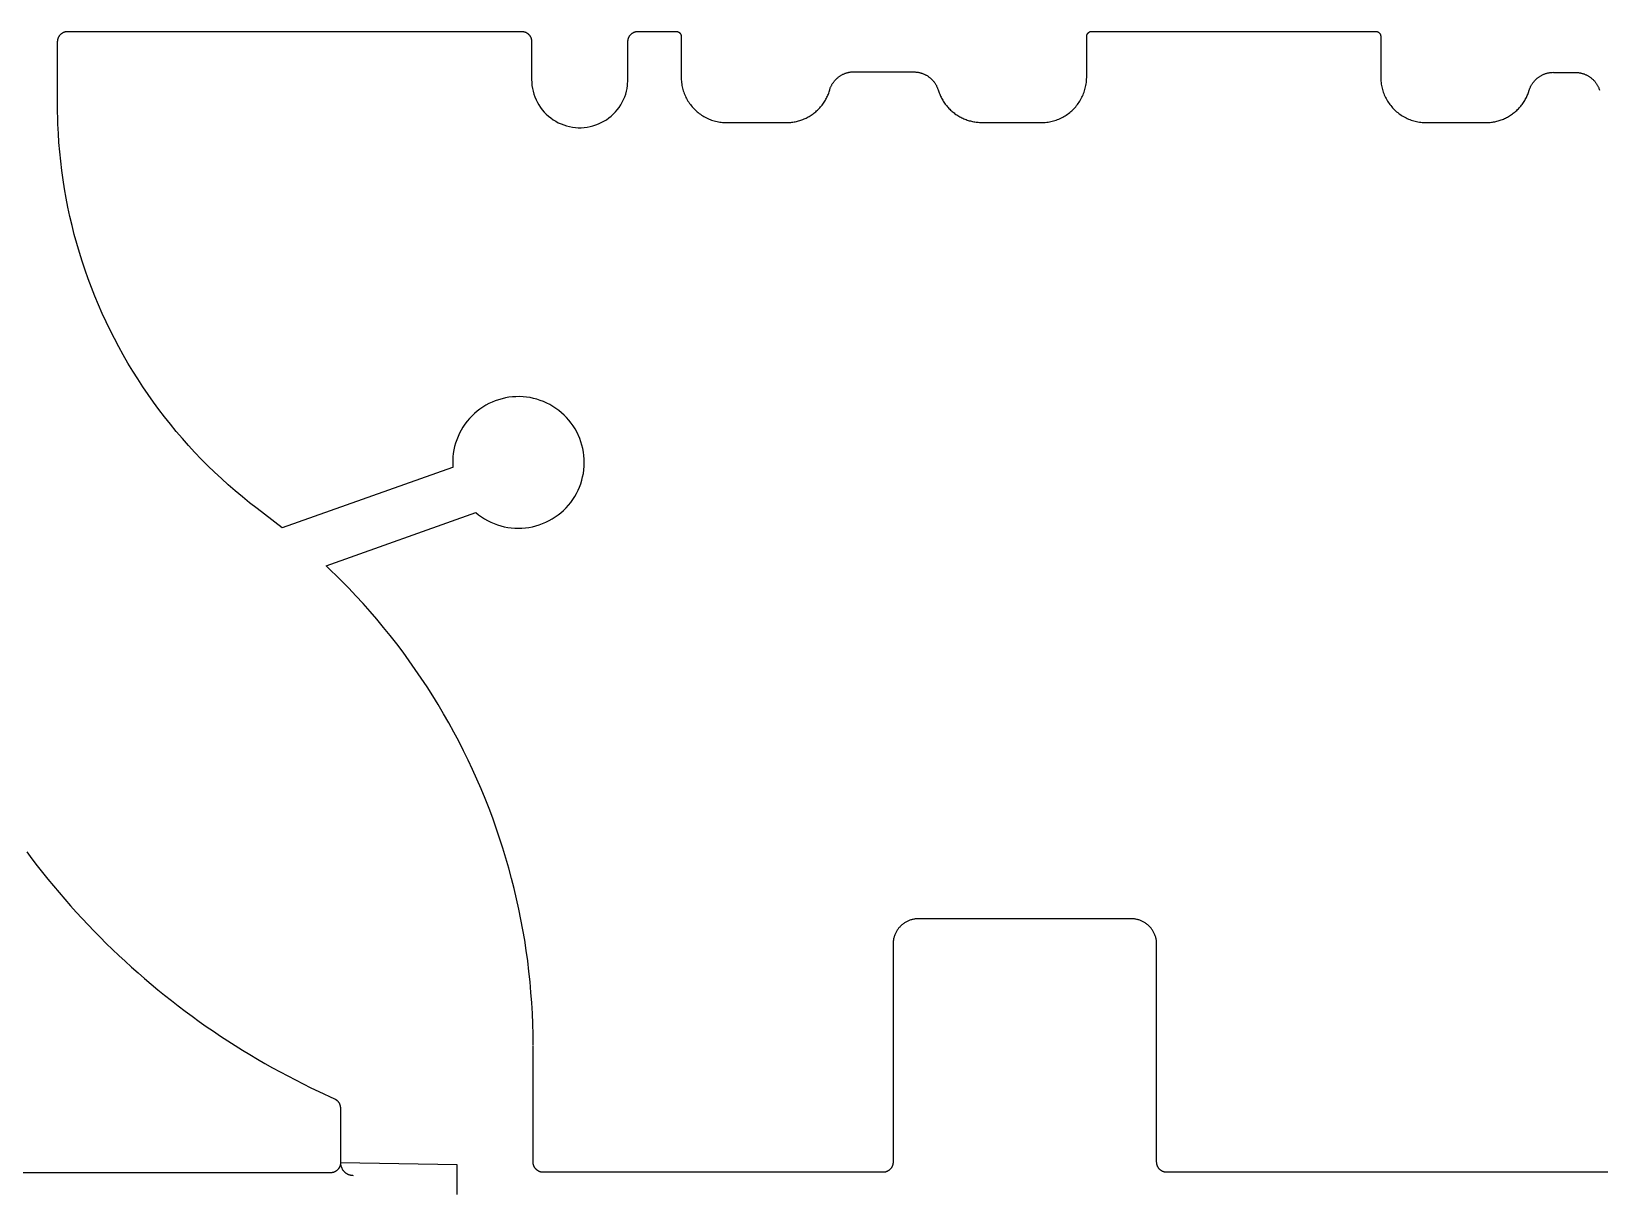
# Model space of a CAD drawing. Extents: x 15 to 3256, y 15 to 486.
# Drawn here: x 1203.8 to 1513.2, y 256.4 to 485.8 of the extents above; entities that cross this region are included whole.
import ezdxf

# ---------------------------------------------------------------- set-up
doc = ezdxf.new("R2010")
doc.units = 0

msp = doc.modelspace()

# ---------------------------------------------------------------- linework, layer by layer
at = {"layer": 'Layer 0', "color": 1}
for p, q in [((1211, 485.800018), (1300.5, 485.800018)), ((1323.5, 485.800018), (1331, 485.800018)), ((1413, 485.800018), (1469, 485.800018)), ((1209, 471.200012), (1209, 483.800018)), ((1302.5, 483.800018), (1302.5, 476.300018)), ((1321.5, 476.300018), (1321.5, 483.800018)), ((1332, 484.800018), (1332, 476.800018)), ((1412, 476.800018), (1412, 484.800018)), ((1470, 484.800018), (1470, 476.800018)), ((1366.099976, 477.800018), (1377.900024, 477.800018)), ((1504.099976, 477.700012), (1508.400024, 477.700012)), ((1341, 467.800018), (1352.700073, 467.800018)), ((1391.300049, 467.800018), (1403, 467.800018)), ((1479, 467.800018), (1490.700073, 467.800018)), ((1286.900024, 399.800018), (1253.300049, 387.899994)), ((1253.300049, 387.899994), (1249.800049, 390.600006)), ((1262, 380.399994), (1291.5, 390.899994)), ((1420.800049, 310.800018), (1378.800049, 310.800018)), ((1373.800049, 305.800018), (1373.800049, 262.800018)), ((1425.800049, 262.800018), (1425.800049, 305.800018)), ((1302.800049, 262.800018), (1302.800049, 285.800018)), ((1264.800049, 273.5), (1264.800049, 262.700012)), ((1262.800049, 260.700012), (1176.300049, 260.700012)), ((1287.800049, 262.300018), (1264.800049, 262.700012)), ((1287.800049, 256.399994), (1287.800049, 262.300018)), ((1371.800049, 260.800018), (1304.800049, 260.800018)), ((1575.800049, 260.800018), (1427.800049, 260.800018))]:
    msp.add_line(p, q, dxfattribs=at)
for points in [[(1209, 483.800018), (1209.000977, 483.861603), (1209.003784, 483.923126), (1209.008545, 483.984558), (1209.015137, 484.045807), (1209.023682, 484.106812), (1209.034058, 484.167511), (1209.046265, 484.227875), (1209.060425, 484.287842), (1209.076294, 484.347351), (1209.094116, 484.406311), (1209.113647, 484.464722), (1209.13501, 484.522491), (1209.158203, 484.57959), (1209.183105, 484.635925), (1209.209717, 484.691498), (1209.237915, 484.746216), (1209.267944, 484.800018), (1209.299561, 484.852875), (1209.332764, 484.904755), (1209.367554, 484.955566), (1209.403931, 485.00528), (1209.441895, 485.053864), (1209.481201, 485.101257), (1209.521973, 485.1474), (1209.564209, 485.192291), (1209.607788, 485.23584), (1209.652588, 485.278046), (1209.69873, 485.318817), (1209.746094, 485.358185), (1209.794678, 485.396057), (1209.844482, 485.432404), (1209.895264, 485.467224), (1209.947144, 485.500458), (1210, 485.532074), (1210.053833, 485.562042), (1210.108521, 485.590332), (1210.164063, 485.616943), (1210.220459, 485.641815), (1210.277466, 485.664948), (1210.335327, 485.68634), (1210.393677, 485.705902), (1210.452637, 485.723663), (1210.512207, 485.739624), (1210.572144, 485.753723), (1210.632446, 485.765961), (1210.693237, 485.776337), (1210.754272, 485.784851), (1210.81543, 485.791473), (1210.876831, 485.796234), (1211, 485.800018)], [(1300.5, 485.800018), (1300.561523, 485.799072), (1300.623047, 485.796234), (1300.684448, 485.791504), (1300.745605, 485.784882), (1300.806641, 485.776367), (1300.86731, 485.766022), (1300.927612, 485.753784), (1300.987549, 485.739685), (1301.046997, 485.723755), (1301.105957, 485.706024), (1301.164307, 485.686462), (1301.222046, 485.665131), (1301.279053, 485.642029), (1301.335449, 485.617188), (1301.390991, 485.590607), (1301.445679, 485.562347), (1301.49939, 485.53241), (1301.552246, 485.500824), (1301.604126, 485.467651), (1301.654907, 485.432861), (1301.70459, 485.396545), (1301.753174, 485.358734), (1301.800537, 485.319427), (1301.84668, 485.278687), (1301.891602, 485.236542), (1301.935059, 485.193024), (1301.977295, 485.148193), (1302.018066, 485.102081), (1302.057495, 485.054749), (1302.095337, 485.006226), (1302.131714, 484.956573), (1302.166504, 484.905792), (1302.199707, 484.854004), (1302.231323, 484.801178), (1302.261353, 484.747437), (1302.289673, 484.69278), (1302.316284, 484.637268), (1302.341187, 484.580963), (1302.36438, 484.523926), (1302.385742, 484.466217), (1302.405396, 484.407867), (1302.423218, 484.348938), (1302.439209, 484.28949), (1302.453369, 484.229584), (1302.465576, 484.16925), (1302.476074, 484.108582), (1302.484619, 484.047638), (1302.491333, 483.98645), (1302.496094, 483.925079), (1302.5, 483.802032)], [(1321.5, 483.800018), (1321.500977, 483.861603), (1321.503784, 483.923126), (1321.508545, 483.984558), (1321.515137, 484.045807), (1321.523682, 484.106812), (1321.534058, 484.167511), (1321.546265, 484.227875), (1321.560425, 484.287842), (1321.576294, 484.347351), (1321.594116, 484.406311), (1321.613647, 484.464722), (1321.63501, 484.522491), (1321.658203, 484.57959), (1321.683105, 484.635925), (1321.709717, 484.691498), (1321.737915, 484.746216), (1321.767944, 484.800018), (1321.799561, 484.852875), (1321.832764, 484.904755), (1321.867554, 484.955566), (1321.903931, 485.00528), (1321.941895, 485.053864), (1321.981201, 485.101257), (1322.021973, 485.1474), (1322.064209, 485.192291), (1322.107788, 485.23584), (1322.152588, 485.278046), (1322.19873, 485.318817), (1322.246094, 485.358185), (1322.294678, 485.396057), (1322.344482, 485.432404), (1322.395264, 485.467224), (1322.447144, 485.500458), (1322.5, 485.532074), (1322.553833, 485.562042), (1322.608521, 485.590332), (1322.664063, 485.616943), (1322.720459, 485.641815), (1322.777466, 485.664948), (1322.835327, 485.68634), (1322.893677, 485.705902), (1322.952637, 485.723663), (1323.012207, 485.739624), (1323.072144, 485.753723), (1323.132446, 485.765961), (1323.193237, 485.776337), (1323.254272, 485.784851), (1323.31543, 485.791473), (1323.376831, 485.796234), (1323.5, 485.800018)], [(1331, 485.800018), (1331.030762, 485.79953), (1331.061523, 485.798126), (1331.092163, 485.795746), (1331.122803, 485.79245), (1331.15332, 485.788208), (1331.183594, 485.78302), (1331.213745, 485.776886), (1331.243774, 485.769867), (1331.273438, 485.761902), (1331.302979, 485.753021), (1331.332153, 485.743256), (1331.360962, 485.732574), (1331.389526, 485.721039), (1331.417725, 485.708588), (1331.445435, 485.695313), (1331.472778, 485.681183), (1331.499756, 485.666199), (1331.526123, 485.650421), (1331.552002, 485.63382), (1331.577393, 485.616455), (1331.602295, 485.598297), (1331.626587, 485.579376), (1331.650269, 485.559723), (1331.67334, 485.539337), (1331.695801, 485.51828), (1331.717529, 485.496521), (1331.738647, 485.474121), (1331.759033, 485.45105), (1331.778687, 485.427399), (1331.797607, 485.403137), (1331.815796, 485.378296), (1331.833252, 485.352905), (1331.849854, 485.326996), (1331.865723, 485.300598), (1331.880737, 485.273712), (1331.894897, 485.246399), (1331.908203, 485.218628), (1331.920654, 485.190491), (1331.932251, 485.161987), (1331.942871, 485.133118), (1331.952637, 485.103943), (1331.961548, 485.074493), (1331.969604, 485.044769), (1331.976685, 485.014801), (1331.982788, 484.98465), (1331.988037, 484.954315), (1331.99231, 484.923828), (1331.995605, 484.893219), (1331.998047, 484.862549), (1332, 484.801025)], [(1412, 484.800018), (1412.000488, 484.830811), (1412.001953, 484.861572), (1412.004272, 484.892273), (1412.007568, 484.922913), (1412.011841, 484.9534), (1412.016968, 484.983765), (1412.023193, 485.013947), (1412.030151, 485.043945), (1412.038208, 485.073669), (1412.046997, 485.10318), (1412.056885, 485.132385), (1412.067505, 485.161255), (1412.079102, 485.189789), (1412.091553, 485.217987), (1412.104858, 485.245758), (1412.119019, 485.273102), (1412.134033, 485.300018), (1412.14978, 485.326447), (1412.166382, 485.352386), (1412.183838, 485.377777), (1412.202026, 485.402649), (1412.220947, 485.426941), (1412.240601, 485.450623), (1412.260986, 485.473724), (1412.282104, 485.496155), (1412.303833, 485.517944), (1412.326294, 485.539032), (1412.349365, 485.559418), (1412.373047, 485.579102), (1412.397339, 485.598022), (1412.422241, 485.616211), (1412.447632, 485.633606), (1412.473511, 485.650238), (1412.5, 485.666046), (1412.526855, 485.68103), (1412.554199, 485.69519), (1412.582031, 485.708496), (1412.610229, 485.720917), (1412.638794, 485.732483), (1412.667603, 485.743164), (1412.696899, 485.75296), (1412.726318, 485.761841), (1412.756104, 485.769806), (1412.786011, 485.776855), (1412.816284, 485.78299), (1412.846558, 485.788177), (1412.877075, 485.79245), (1412.907715, 485.795746), (1412.938477, 485.798126), (1413, 485.800018)], [(1469, 485.800018), (1469.030762, 485.79953), (1469.061523, 485.798126), (1469.092163, 485.795746), (1469.122803, 485.79245), (1469.15332, 485.788208), (1469.183594, 485.78302), (1469.213745, 485.776886), (1469.243774, 485.769867), (1469.273438, 485.761902), (1469.302979, 485.753021), (1469.332153, 485.743256), (1469.360962, 485.732574), (1469.389526, 485.721039), (1469.417725, 485.708588), (1469.445435, 485.695313), (1469.472778, 485.681183), (1469.499756, 485.666199), (1469.526123, 485.650421), (1469.552002, 485.63382), (1469.577393, 485.616455), (1469.602295, 485.598297), (1469.626587, 485.579376), (1469.650269, 485.559723), (1469.67334, 485.539337), (1469.695801, 485.51828), (1469.717529, 485.496521), (1469.738647, 485.474121), (1469.759033, 485.45105), (1469.778687, 485.427399), (1469.797607, 485.403137), (1469.815796, 485.378296), (1469.833252, 485.352905), (1469.849854, 485.326996), (1469.865723, 485.300598), (1469.880737, 485.273712), (1469.894897, 485.246399), (1469.908203, 485.218628), (1469.920654, 485.190491), (1469.932251, 485.161987), (1469.942871, 485.133118), (1469.952637, 485.103943), (1469.961548, 485.074493), (1469.969604, 485.044769), (1469.976685, 485.014801), (1469.982788, 484.98465), (1469.988037, 484.954315), (1469.99231, 484.923828), (1469.995605, 484.893219), (1469.998047, 484.862549), (1470, 484.801025)], [(1332, 476.800018), (1332.004272, 476.522858), (1332.01709, 476.245972), (1332.038452, 475.969604), (1332.068237, 475.694031), (1332.106567, 475.419495), (1332.153198, 475.146271), (1332.208374, 474.874634), (1332.271851, 474.604797), (1332.343628, 474.337067), (1332.423462, 474.071655), (1332.511597, 473.808838), (1332.607788, 473.548859), (1332.711792, 473.291962), (1332.823853, 473.038391), (1332.943481, 472.788391), (1333.070923, 472.542175), (1333.205811, 472.300018), (1333.348022, 472.062134), (1333.497559, 471.828735), (1333.654175, 471.600067), (1333.817871, 471.376312), (1333.988281, 471.157715), (1334.165405, 470.944458), (1334.348877, 470.736755), (1334.538818, 470.534821), (1334.734741, 470.338806), (1334.936768, 470.148956), (1335.144409, 469.965393), (1335.357666, 469.7883), (1335.576294, 469.617859), (1335.800049, 469.454254), (1336.028687, 469.297607), (1336.262085, 469.148071), (1336.5, 469.005798), (1336.742188, 468.870911), (1336.988281, 468.743561), (1337.238281, 468.62384), (1337.491943, 468.511871), (1337.748779, 468.407776), (1338.008789, 468.311646), (1338.271606, 468.223541), (1338.536987, 468.143585), (1338.80481, 468.071838), (1339.074585, 468.008392), (1339.346191, 467.953278), (1339.619507, 467.906525), (1339.894043, 467.868225), (1340.169556, 467.838409), (1340.445923, 467.817078), (1341, 467.800018)], [(1361.300171, 474.300018), (1361.338867, 474.418854), (1361.380615, 474.536713), (1361.425293, 474.653503), (1361.472778, 474.769135), (1361.523193, 474.883545), (1361.576416, 474.996704), (1361.632324, 475.108459), (1361.691162, 475.218811), (1361.752686, 475.327667), (1361.816772, 475.434967), (1361.883667, 475.540619), (1361.953003, 475.644592), (1362.025024, 475.746796), (1362.099609, 475.847198), (1362.176514, 475.945679), (1362.255981, 476.042267), (1362.337769, 476.13681), (1362.421875, 476.229309), (1362.508179, 476.319672), (1362.596802, 476.407898), (1362.687622, 476.493866), (1362.780518, 476.577545), (1362.875366, 476.658905), (1362.97229, 476.737854), (1363.071167, 476.814392), (1363.171875, 476.888458), (1363.274414, 476.959991), (1363.378784, 477.028931), (1363.484741, 477.095276), (1363.592285, 477.158966), (1363.701416, 477.219971), (1363.812012, 477.278229), (1363.924072, 477.33371), (1364.037476, 477.386414), (1364.1521, 477.436279), (1364.267944, 477.483246), (1364.384888, 477.527374), (1364.50293, 477.568542), (1364.621948, 477.60675), (1364.741943, 477.642029), (1364.862671, 477.674286), (1364.984253, 477.703552), (1365.106445, 477.729767), (1365.22937, 477.75293), (1365.352783, 477.773071), (1365.476563, 477.7901), (1365.60083, 477.804047), (1365.725342, 477.814911), (1365.850098, 477.822693), (1366.100098, 477.828888)], [(1377.900024, 477.800018), (1378.024292, 477.798462), (1378.14856, 477.793854), (1378.272583, 477.786133), (1378.396484, 477.77533), (1378.519897, 477.761444), (1378.643066, 477.744507), (1378.765747, 477.724487), (1378.887939, 477.701447), (1379.009399, 477.675385), (1379.130249, 477.646301), (1379.250366, 477.614227), (1379.369629, 477.579163), (1379.488037, 477.541138), (1379.605347, 477.500214), (1379.72168, 477.45636), (1379.836914, 477.409637), (1379.950806, 477.360077), (1380.063599, 477.307678), (1380.174927, 477.252502), (1380.284912, 477.19458), (1380.393433, 477.133942), (1380.500366, 477.070618), (1380.605713, 477.004639), (1380.709473, 476.936096), (1380.811401, 476.86499), (1380.911499, 476.791351), (1381.009888, 476.71524), (1381.106201, 476.636749), (1381.200562, 476.555847), (1381.292969, 476.472656), (1381.383179, 476.387177), (1381.471313, 476.299469), (1381.557129, 476.209625), (1381.640747, 476.117645), (1381.722046, 476.023651), (1381.801025, 475.927643), (1381.877563, 475.829681), (1381.95166, 475.729889), (1382.023315, 475.628265), (1382.092285, 475.524872), (1382.158691, 475.41983), (1382.222534, 475.313141), (1382.283691, 475.204926), (1382.342163, 475.095215), (1382.397827, 474.98407), (1382.450684, 474.871613), (1382.500732, 474.757843), (1382.547974, 474.642853), (1382.592407, 474.526764), (1382.672363, 474.291412)], [(1403, 467.800018), (1403.277344, 467.804291), (1403.554443, 467.817108), (1403.830933, 467.83847), (1404.106689, 467.868317), (1404.381348, 467.906677), (1404.654785, 467.953461), (1404.926636, 468.008636), (1405.196533, 468.072205), (1405.464478, 468.144012), (1405.730103, 468.22406), (1405.993042, 468.312286), (1406.253174, 468.408539), (1406.510132, 468.512756), (1406.763916, 468.624878), (1407.014038, 468.74472), (1407.260376, 468.872253), (1407.502563, 469.007294), (1407.740601, 469.14975), (1407.974121, 469.299438), (1408.202881, 469.456299), (1408.426636, 469.620087), (1408.645386, 469.790741), (1408.858643, 469.968018), (1409.066406, 470.151794), (1409.268433, 470.341888), (1409.464355, 470.538116), (1409.654297, 470.740265), (1409.837891, 470.948212), (1410.014893, 471.161682), (1410.185303, 471.380524), (1410.348877, 471.604523), (1410.505493, 471.833435), (1410.655029, 472.067078), (1410.797241, 472.305206), (1410.932007, 472.547607), (1411.059326, 472.794067), (1411.178955, 473.044312), (1411.290771, 473.298126), (1411.394775, 473.555267), (1411.490723, 473.815491), (1411.578613, 474.078552), (1411.658447, 474.344177), (1411.72998, 474.612152), (1411.793335, 474.882202), (1411.848267, 475.154083), (1411.894775, 475.427521), (1411.932739, 475.70224), (1411.962402, 475.978027), (1411.983398, 476.254608), (1412, 476.809021)], [(1470, 476.800018), (1470.004272, 476.522858), (1470.01709, 476.245972), (1470.038452, 475.969604), (1470.068237, 475.694031), (1470.106567, 475.419495), (1470.153198, 475.146271), (1470.208374, 474.874634), (1470.271851, 474.604797), (1470.343628, 474.337067), (1470.423462, 474.071655), (1470.511597, 473.808838), (1470.607788, 473.548859), (1470.711792, 473.291962), (1470.823853, 473.038391), (1470.943481, 472.788391), (1471.070923, 472.542175), (1471.205811, 472.300018), (1471.348022, 472.062134), (1471.497559, 471.828735), (1471.654175, 471.600067), (1471.817871, 471.376312), (1471.988281, 471.157715), (1472.165405, 470.944458), (1472.348877, 470.736755), (1472.538818, 470.534821), (1472.734741, 470.338806), (1472.936768, 470.148956), (1473.144409, 469.965393), (1473.357666, 469.7883), (1473.576294, 469.617859), (1473.800049, 469.454254), (1474.028687, 469.297607), (1474.262085, 469.148071), (1474.5, 469.005798), (1474.742188, 468.870911), (1474.988281, 468.743561), (1475.238281, 468.62384), (1475.491943, 468.511871), (1475.748779, 468.407776), (1476.008789, 468.311646), (1476.271606, 468.223541), (1476.536987, 468.143585), (1476.80481, 468.071838), (1477.074585, 468.008392), (1477.346191, 467.953278), (1477.619507, 467.906525), (1477.894043, 467.868225), (1478.169556, 467.838409), (1478.445923, 467.817078), (1479, 467.800018)], [(1499.300171, 474.200043), (1499.338867, 474.318878), (1499.380615, 474.436737), (1499.425293, 474.553528), (1499.472778, 474.669159), (1499.523193, 474.783569), (1499.576416, 474.896698), (1499.632324, 475.008484), (1499.691162, 475.118835), (1499.752686, 475.227692), (1499.816772, 475.334961), (1499.883667, 475.440643), (1499.953003, 475.544617), (1500.025024, 475.64682), (1500.099609, 475.747192), (1500.176514, 475.845703), (1500.255981, 475.942261), (1500.337769, 476.036835), (1500.421875, 476.129333), (1500.508179, 476.219696), (1500.596802, 476.307892), (1500.687622, 476.39386), (1500.780518, 476.47757), (1500.875366, 476.558899), (1500.97229, 476.637878), (1501.071167, 476.714417), (1501.171875, 476.788452), (1501.274414, 476.859985), (1501.378784, 476.928955), (1501.484741, 476.9953), (1501.592285, 477.05899), (1501.701416, 477.119965), (1501.812012, 477.178223), (1501.924072, 477.233734), (1502.037476, 477.286407), (1502.1521, 477.336273), (1502.267944, 477.38327), (1502.384888, 477.427368), (1502.50293, 477.468536), (1502.621948, 477.506775), (1502.741943, 477.542023), (1502.862671, 477.57431), (1502.984253, 477.603546), (1503.106445, 477.629791), (1503.22937, 477.652954), (1503.352783, 477.673065), (1503.476563, 477.690094), (1503.60083, 477.704071), (1503.725342, 477.714935), (1503.850098, 477.722687), (1504.100098, 477.728912)], [(1508.400024, 477.700012), (1508.524292, 477.698456), (1508.64856, 477.693848), (1508.772583, 477.686127), (1508.896484, 477.675323), (1509.019897, 477.661438), (1509.143066, 477.644501), (1509.265747, 477.624481), (1509.387939, 477.60144), (1509.509399, 477.575378), (1509.630249, 477.546295), (1509.750366, 477.514221), (1509.869629, 477.479156), (1509.988037, 477.441132), (1510.105347, 477.400208), (1510.22168, 477.356354), (1510.336914, 477.309631), (1510.450806, 477.260071), (1510.563599, 477.207672), (1510.674927, 477.152496), (1510.784912, 477.094574), (1510.893433, 477.033936), (1511.000366, 476.970612), (1511.105713, 476.904633), (1511.209473, 476.83609), (1511.311401, 476.764984), (1511.411499, 476.691345), (1511.509888, 476.615234), (1511.606201, 476.536743), (1511.700562, 476.455841), (1511.792969, 476.37265), (1511.883179, 476.28717), (1511.971313, 476.199463), (1512.057129, 476.109619), (1512.140747, 476.017639), (1512.222046, 475.923645), (1512.301025, 475.827637), (1512.377563, 475.729675), (1512.45166, 475.629883), (1512.523315, 475.528259), (1512.592285, 475.424866), (1512.658691, 475.319824), (1512.722534, 475.213135), (1512.783691, 475.104919), (1512.842163, 474.995209), (1512.897827, 474.884064), (1512.950684, 474.771606), (1513.000732, 474.657837), (1513.047974, 474.542847), (1513.092407, 474.426758), (1513.172363, 474.191406)], [(1302.5, 476.300018), (1302.518066, 475.714996), (1302.572021, 475.132202), (1302.661865, 474.553833), (1302.787109, 473.982117), (1302.947388, 473.419189), (1303.141968, 472.867188), (1303.370117, 472.328217), (1303.631104, 471.804321), (1303.923828, 471.297485), (1304.247192, 470.809631), (1304.599976, 470.342651), (1304.980957, 469.898254), (1305.388428, 469.478149), (1305.821167, 469.083984), (1306.277222, 468.717163), (1306.755005, 468.37915), (1307.252686, 468.071198), (1307.768433, 467.794464), (1308.300293, 467.550049), (1308.846191, 467.338806), (1309.403931, 467.161621), (1309.97168, 467.019073), (1310.546997, 466.911804), (1311.12793, 466.840118), (1311.712036, 466.804382), (1312.297363, 466.804688), (1312.881592, 466.841003), (1313.462402, 466.913239), (1314.037598, 467.021118), (1314.605103, 467.164185), (1315.162842, 467.341949), (1315.708374, 467.553741), (1316.23999, 467.798706), (1316.755493, 468.075928), (1317.25293, 468.384369), (1317.730347, 468.72287), (1318.186035, 469.090149), (1318.618286, 469.484772), (1319.025513, 469.905243), (1319.405884, 470.350006), (1319.758301, 470.817383), (1320.081177, 471.305542), (1320.373413, 471.812653), (1320.633789, 472.336792), (1320.86145, 472.876007), (1321.055542, 473.428192), (1321.21521, 473.991272), (1321.339844, 474.563141), (1321.429077, 475.141571), (1321.5, 476.309509)], [(1352.700073, 467.800018), (1352.927368, 467.802887), (1353.154419, 467.811493), (1353.381226, 467.825836), (1353.607666, 467.845886), (1353.833374, 467.871674), (1354.058472, 467.903137), (1354.282715, 467.940277), (1354.505981, 467.983063), (1354.728027, 468.031464), (1354.94873, 468.085449), (1355.168091, 468.14502), (1355.385864, 468.210114), (1355.601929, 468.28064), (1355.81604, 468.356628), (1356.02832, 468.438019), (1356.238281, 468.524719), (1356.446167, 468.616699), (1356.651611, 468.713898), (1356.854492, 468.816254), (1357.05481, 468.923706), (1357.252319, 469.036163), (1357.446899, 469.153595), (1357.638428, 469.275879), (1357.826782, 469.402954), (1358.011963, 469.53479), (1358.193726, 469.671234), (1358.371948, 469.812225), (1358.546631, 469.957642), (1358.717529, 470.107452), (1358.884644, 470.261536), (1359.047729, 470.4198), (1359.206787, 470.582092), (1359.361694, 470.748383), (1359.512451, 470.918518), (1359.658691, 471.092407), (1359.800659, 471.269928), (1359.937988, 471.450989), (1360.070801, 471.635437), (1360.198853, 471.823212), (1360.322144, 472.01413), (1360.440552, 472.20813), (1360.553955, 472.405029), (1360.662476, 472.604736), (1360.765869, 472.807129), (1360.864136, 473.012085), (1360.957153, 473.219421), (1361.044922, 473.429047), (1361.127441, 473.640839), (1361.204468, 473.854645), (1361.342285, 474.28775)], [(1382.700073, 474.299988), (1382.765991, 474.083618), (1382.83728, 473.868988), (1382.91394, 473.65625), (1382.996094, 473.445496), (1383.083374, 473.236877), (1383.176025, 473.030548), (1383.273804, 472.82663), (1383.376587, 472.625214), (1383.484619, 472.426483), (1383.597534, 472.23053), (1383.715332, 472.037506), (1383.838013, 471.847504), (1383.965454, 471.660675), (1384.097534, 471.477112), (1384.234253, 471.296936), (1384.375488, 471.12027), (1384.521118, 470.947235), (1384.671021, 470.777924), (1384.825195, 470.612457), (1384.983521, 470.450928), (1385.145752, 470.293457), (1385.312012, 470.140137), (1385.482178, 469.991058), (1385.655884, 469.846344), (1385.833252, 469.706055), (1386.01416, 469.570251), (1386.198364, 469.439087), (1386.385864, 469.312622), (1386.576538, 469.190918), (1386.770142, 469.074097), (1386.966675, 468.962158), (1387.165894, 468.855255), (1387.36792, 468.753387), (1387.572266, 468.656677), (1387.779053, 468.565125), (1387.988159, 468.478851), (1388.199341, 468.397888), (1388.412476, 468.322266), (1388.627441, 468.252045), (1388.844116, 468.187286), (1389.062378, 468.128021), (1389.282104, 468.07428), (1389.503052, 468.026123), (1389.725098, 467.983551), (1389.948242, 467.946594), (1390.172241, 467.915283), (1390.396973, 467.889618), (1390.622192, 467.869659), (1390.8479, 467.855408), (1391.300049, 467.843994)], [(1490.700073, 467.800018), (1490.925415, 467.802826), (1491.150635, 467.81131), (1491.37561, 467.825409), (1491.600098, 467.845123), (1491.824097, 467.870483), (1492.047363, 467.901428), (1492.269775, 467.937958), (1492.491089, 467.980042), (1492.711426, 468.027649), (1492.93042, 468.08078), (1493.148071, 468.139343), (1493.364258, 468.203369), (1493.578613, 468.272766), (1493.79126, 468.347534), (1494.001953, 468.427582), (1494.210571, 468.512909), (1494.416992, 468.603394), (1494.621094, 468.699036), (1494.822754, 468.799774), (1495.021729, 468.905518), (1495.218018, 469.016205), (1495.411499, 469.131775), (1495.602051, 469.252167), (1495.789551, 469.377289), (1495.973877, 469.50705), (1496.154785, 469.641388), (1496.332397, 469.780243), (1496.506348, 469.923462), (1496.676758, 470.071014), (1496.843384, 470.222778), (1497.006104, 470.378693), (1497.164917, 470.538605), (1497.319702, 470.702454), (1497.470337, 470.870117), (1497.616699, 471.041504), (1497.758667, 471.216522), (1497.896362, 471.39502), (1498.029419, 471.576904), (1498.157959, 471.762085), (1498.281738, 471.950409), (1498.400757, 472.141785), (1498.515015, 472.33609), (1498.62439, 472.533173), (1498.728638, 472.732941), (1498.828003, 472.935242), (1498.922241, 473.139984), (1499.011353, 473.347015), (1499.095215, 473.556244), (1499.173828, 473.767456), (1499.314941, 474.195526)], [(1249.800049, 390.599976), (1248.328857, 391.701538), (1246.878052, 392.829926), (1245.448364, 393.984772), (1244.040161, 395.16571), (1242.653809, 396.372345), (1241.289917, 397.604248), (1239.948853, 398.860992), (1238.631104, 400.142181), (1237.337158, 401.447357), (1236.067383, 402.776093), (1234.822266, 404.12796), (1233.602173, 405.502472), (1232.407593, 406.89917), (1231.23877, 408.317596), (1230.096313, 409.757233), (1228.980469, 411.217651), (1227.891724, 412.698303), (1226.830322, 414.19873), (1225.796631, 415.718414), (1224.791138, 417.256836), (1223.814087, 418.813446), (1222.865723, 420.387787), (1221.946411, 421.979279), (1221.056641, 423.587402), (1220.196533, 425.211578), (1219.366333, 426.851318), (1218.566406, 428.506012), (1217.797119, 430.17514), (1217.058594, 431.858124), (1216.351196, 433.554413), (1215.674927, 435.263397), (1215.030273, 436.984528), (1214.417358, 438.717194), (1213.836426, 440.460846), (1213.287598, 442.214874), (1212.771118, 443.978699), (1212.287109, 445.751709), (1211.835815, 447.533325), (1211.417236, 449.322937), (1211.031738, 451.119934), (1210.679199, 452.923706), (1210.359985, 454.733673), (1210.073975, 456.549164), (1209.821411, 458.369629), (1209.602417, 460.194427), (1209.416992, 462.022919), (1209.265137, 463.854553), (1209.146973, 465.688629), (1209.0625, 467.524597), (1208.994995, 471.200012)], [(1311.400024, 406.800018), (1311.061523, 407.408356), (1310.690918, 407.99765), (1310.289185, 408.566223), (1309.857544, 409.112427), (1309.397339, 409.634674), (1308.909668, 410.1315), (1308.395996, 410.60144), (1307.85791, 411.043121), (1307.296875, 411.455322), (1306.7146, 411.836823), (1306.112671, 412.186523), (1305.492798, 412.503448), (1304.856934, 412.786652), (1304.206665, 413.035309), (1303.544067, 413.248749), (1302.870972, 413.426331), (1302.189209, 413.567535), (1301.500977, 413.671967), (1300.808105, 413.739319), (1300.112549, 413.769409), (1299.416504, 413.762146), (1298.721802, 413.717529), (1298.030396, 413.635712), (1297.344482, 413.516907), (1296.665894, 413.361481), (1295.996704, 413.169891), (1295.338623, 412.942657), (1294.693726, 412.68045), (1294.063843, 412.384003), (1293.450806, 412.05423), (1292.856323, 411.692017), (1292.282104, 411.298431), (1291.729736, 410.874603), (1291.20105, 410.421753), (1290.697388, 409.941193), (1290.220215, 409.434296), (1289.770874, 408.902527), (1289.35083, 408.347412), (1288.96106, 407.770569), (1288.602905, 407.173676), (1288.277222, 406.55838), (1287.984985, 405.926514), (1287.727173, 405.279877), (1287.504272, 404.620361), (1287.317139, 403.949799), (1287.166382, 403.270203), (1287.052124, 402.583466), (1286.974976, 401.891602), (1286.935059, 401.196594), (1286.967163, 399.805176)], [(1291.5, 390.899994), (1292.046753, 390.460846), (1292.616577, 390.05188), (1293.207642, 389.674255), (1293.818115, 389.329102), (1294.446411, 389.017426), (1295.090698, 388.740143), (1295.748901, 388.498047), (1296.419189, 388.29184), (1297.099731, 388.122131), (1297.788452, 387.98941), (1298.483276, 387.894073), (1299.182251, 387.836395), (1299.883301, 387.816559), (1300.584473, 387.834595), (1301.283569, 387.890472), (1301.978638, 387.984009), (1302.667725, 388.11496), (1303.348633, 388.282928), (1304.019531, 388.487396), (1304.678345, 388.727814), (1305.323364, 389.003448), (1305.952393, 389.313507), (1306.563843, 389.657104), (1307.155762, 390.033203), (1307.726685, 390.440704), (1308.274658, 390.878448), (1308.798096, 391.345154), (1309.295776, 391.839417), (1309.765869, 392.359863), (1310.207275, 392.904907), (1310.61853, 393.473022), (1310.998535, 394.0625), (1311.346191, 394.671631), (1311.6604, 395.298645), (1311.940308, 395.941711), (1312.185059, 396.598969), (1312.394043, 397.268494), (1312.566528, 397.948303), (1312.702026, 398.636444), (1312.800171, 399.330872), (1312.860718, 400.029602), (1312.883301, 400.730591), (1312.868164, 401.431793), (1312.815186, 402.131134), (1312.724365, 402.826599), (1312.596313, 403.516144), (1312.43103, 404.197754), (1312.229248, 404.869446), (1311.991577, 405.529297), (1311.411011, 406.805664)], [(1302.799927, 285.930023), (1302.781372, 288.004242), (1302.729614, 290.077881), (1302.644897, 292.150452), (1302.526978, 294.221375), (1302.376099, 296.290192), (1302.192261, 298.356293), (1301.975464, 300.41922), (1301.725708, 302.478455), (1301.443237, 304.533417), (1301.12793, 306.583588), (1300.780029, 308.62851), (1300.399414, 310.667603), (1299.98645, 312.700348), (1299.541016, 314.726257), (1299.063354, 316.744812), (1298.553589, 318.755463), (1298.011719, 320.757751), (1297.437988, 322.751129), (1296.83252, 324.735077), (1296.195557, 326.709137), (1295.5271, 328.67276), (1294.827393, 330.625488), (1294.09668, 332.566803), (1293.335083, 334.496216), (1292.542725, 336.413208), (1291.719849, 338.317322), (1290.866821, 340.208099), (1289.983643, 342.084991), (1289.070679, 343.94754), (1288.128174, 345.795319), (1287.156128, 347.627808), (1286.155151, 349.44455), (1285.125244, 351.245087), (1284.06665, 353.028992), (1282.979858, 354.795746), (1281.86499, 356.544952), (1280.72229, 358.276154), (1279.552124, 359.988892), (1278.354858, 361.682739), (1277.130615, 363.357269), (1275.879883, 365.012054), (1274.602905, 366.646667), (1273.299927, 368.260712), (1271.971436, 369.853729), (1270.617676, 371.425385), (1269.239014, 372.97522), (1267.835815, 374.502869), (1266.408447, 376.007935), (1264.957153, 377.490021), (1261.984741, 380.383789)], [(1202.898193, 323.991394), (1203.924316, 322.623138), (1204.96582, 321.266449), (1206.022339, 319.921478), (1207.093872, 318.588409), (1208.180176, 317.267395), (1209.28125, 315.958618), (1210.396851, 314.662201), (1211.526855, 313.378357), (1212.671143, 312.107239), (1213.82959, 310.848969), (1215.002075, 309.60376), (1216.188354, 308.371704), (1217.388306, 307.153015), (1218.601807, 305.947784), (1219.828735, 304.756226), (1221.06897, 303.578461), (1222.322266, 302.414612), (1223.588379, 301.264832), (1224.867432, 300.129303), (1226.158936, 299.008148), (1227.463013, 297.901489), (1228.779297, 296.809479), (1230.107788, 295.732269), (1231.448242, 294.669952), (1232.800415, 293.622711), (1234.164307, 292.590637), (1235.539551, 291.573883), (1236.926147, 290.57254), (1238.323853, 289.586792), (1239.732422, 288.61673), (1241.151733, 287.662445), (1242.581665, 286.724121), (1244.022095, 285.801819), (1245.472656, 284.895691), (1246.933228, 284.005829), (1248.403687, 283.132355), (1249.883789, 282.27536), (1251.373413, 281.434998), (1252.872314, 280.611298), (1254.380371, 279.804443), (1255.897339, 279.014465), (1257.422974, 278.241516), (1258.957275, 277.485687), (1260.499878, 276.747009), (1263.609619, 275.321564)], [(1378.800049, 310.800018), (1378.646118, 310.797638), (1378.492188, 310.790527), (1378.338745, 310.778687), (1378.185547, 310.762115), (1378.033081, 310.740845), (1377.881348, 310.714874), (1377.730347, 310.684265), (1377.580444, 310.649017), (1377.431763, 310.609131), (1377.284302, 310.564728), (1377.138306, 310.515778), (1376.993896, 310.462372), (1376.851074, 310.404541), (1376.710205, 310.342346), (1376.571411, 310.275848), (1376.43457, 310.205078), (1376.300049, 310.130157), (1376.167847, 310.051117), (1376.038208, 309.968018), (1375.911133, 309.881012), (1375.786865, 309.7901), (1375.665405, 309.695435), (1375.546997, 309.597046), (1375.431519, 309.495056), (1375.319336, 309.389587), (1375.210449, 309.280701), (1375.10498, 309.168488), (1375.003052, 309.053101), (1374.904663, 308.934631), (1374.809937, 308.813202), (1374.719116, 308.688904), (1374.63208, 308.561859), (1374.54895, 308.43219), (1374.469971, 308.300018), (1374.39502, 308.165497), (1374.324219, 308.028717), (1374.25769, 307.889832), (1374.195557, 307.748962), (1374.137695, 307.606232), (1374.084229, 307.461792), (1374.0354, 307.315796), (1373.990967, 307.168335), (1373.95105, 307.019592), (1373.915771, 306.86969), (1373.885132, 306.718781), (1373.859253, 306.566986), (1373.837891, 306.414459), (1373.821411, 306.261353), (1373.80957, 306.107819), (1373.800049, 305.800018)], [(1425.800049, 305.805023), (1425.797485, 305.958893), (1425.790283, 306.11261), (1425.77832, 306.266052), (1425.761597, 306.419037), (1425.740234, 306.571442), (1425.714111, 306.723114), (1425.68335, 306.873901), (1425.647949, 307.023682), (1425.608032, 307.172302), (1425.563477, 307.319611), (1425.514526, 307.465485), (1425.46106, 307.609802), (1425.403076, 307.75238), (1425.34082, 307.893127), (1425.274292, 308.03186), (1425.203491, 308.168518), (1425.12854, 308.302917), (1425.049438, 308.434937), (1424.966309, 308.564453), (1424.879272, 308.691376), (1424.78833, 308.815552), (1424.693726, 308.936859), (1424.595337, 309.055206), (1424.493286, 309.170441), (1424.387817, 309.282532), (1424.278931, 309.391296), (1424.166748, 309.496643), (1424.051392, 309.598511), (1423.932983, 309.696777), (1423.811523, 309.791351), (1423.687256, 309.882141), (1423.560303, 309.969055), (1423.430664, 310.052032), (1423.298584, 310.130981), (1423.164185, 310.205811), (1423.027466, 310.276489), (1422.88855, 310.342926), (1422.747803, 310.405029), (1422.605103, 310.462799), (1422.460815, 310.516144), (1422.314819, 310.565033), (1422.16748, 310.609375), (1422.018799, 310.6492), (1421.869019, 310.684418), (1421.718262, 310.714996), (1421.566528, 310.740936), (1421.414063, 310.762177), (1421.261108, 310.778717), (1421.107666, 310.790558), (1420.800049, 310.800018)], [(1263.599976, 275.300018), (1263.640381, 275.281494), (1263.68042, 275.262085), (1263.719971, 275.24176), (1263.759033, 275.22052), (1263.797729, 275.198456), (1263.835815, 275.175476), (1263.873291, 275.151672), (1263.9104, 275.127014), (1263.946777, 275.101532), (1263.982666, 275.075226), (1264.017944, 275.048126), (1264.052612, 275.020233), (1264.086548, 274.991577), (1264.119873, 274.962128), (1264.152588, 274.931976), (1264.18457, 274.901062), (1264.21582, 274.869446), (1264.24646, 274.837128), (1264.276245, 274.804138), (1264.305298, 274.770477), (1264.333618, 274.736145), (1264.361084, 274.701202), (1264.387817, 274.665649), (1264.413818, 274.629517), (1264.438843, 274.592773), (1264.463135, 274.555511), (1264.486572, 274.5177), (1264.509033, 274.47934), (1264.530762, 274.440521), (1264.551514, 274.401184), (1264.571411, 274.36142), (1264.590454, 274.321198), (1264.608521, 274.280579), (1264.625732, 274.239532), (1264.641968, 274.19812), (1264.657227, 274.156372), (1264.671509, 274.114258), (1264.684937, 274.071838), (1264.697388, 274.029144), (1264.708862, 273.986176), (1264.71936, 273.942932), (1264.728882, 273.899506), (1264.737427, 273.855835), (1264.744873, 273.812012), (1264.751465, 273.768005), (1264.756958, 273.723877), (1264.761597, 273.679657), (1264.765137, 273.635315), (1264.7677, 273.590912), (1264.769775, 273.501984)], [(1264.800049, 262.702026), (1264.799194, 262.640381), (1264.796387, 262.578827), (1264.791748, 262.517365), (1264.785156, 262.456085), (1264.776611, 262.39502), (1264.766357, 262.334259), (1264.75415, 262.273834), (1264.740112, 262.213837), (1264.724121, 262.154297), (1264.706421, 262.095245), (1264.68689, 262.036804), (1264.665527, 261.978973), (1264.642456, 261.921814), (1264.617554, 261.865417), (1264.591064, 261.809814), (1264.562744, 261.755035), (1264.532715, 261.701172), (1264.501221, 261.648254), (1264.467896, 261.596344), (1264.433105, 261.545471), (1264.396851, 261.495697), (1264.358887, 261.447052), (1264.31958, 261.399628), (1264.278809, 261.353424), (1264.236572, 261.308472), (1264.192993, 261.264862), (1264.148193, 261.222626), (1264.101929, 261.181793), (1264.054565, 261.142395), (1264.005981, 261.104492), (1263.956299, 261.068085), (1263.905396, 261.033234), (1263.853516, 260.999939), (1263.800659, 260.968292), (1263.746826, 260.938293), (1263.692017, 260.909943), (1263.636475, 260.883301), (1263.580078, 260.858398), (1263.522949, 260.835236), (1263.46521, 260.813843), (1263.406738, 260.79425), (1263.347778, 260.776459), (1263.288208, 260.760498), (1263.228149, 260.746368), (1263.167725, 260.7341), (1263.107056, 260.723724), (1263.046021, 260.715179), (1262.984741, 260.708557), (1262.923218, 260.703796), (1262.800049, 260.700012)], [(1264.800049, 262.700012), (1264.80127, 262.623016), (1264.80481, 262.546112), (1264.810669, 262.46933), (1264.81897, 262.392792), (1264.82959, 262.316528), (1264.842651, 262.240631), (1264.85791, 262.165192), (1264.87561, 262.09024), (1264.895508, 262.015869), (1264.917725, 261.942139), (1264.942139, 261.869141), (1264.968872, 261.796906), (1264.997803, 261.725555), (1265.028931, 261.655121), (1265.062134, 261.585663), (1265.097534, 261.517273), (1265.13501, 261.450012), (1265.174561, 261.383942), (1265.216064, 261.319092), (1265.259521, 261.255585), (1265.305054, 261.19342), (1265.352295, 261.13269), (1265.401489, 261.073456), (1265.452515, 261.015778), (1265.505249, 260.959686), (1265.559692, 260.905243), (1265.615845, 260.852478), (1265.673462, 260.801514), (1265.732788, 260.752319), (1265.793457, 260.704987), (1265.855591, 260.659515), (1265.919189, 260.615997), (1265.984009, 260.574463), (1266.050049, 260.534943), (1266.11731, 260.497498), (1266.185669, 260.462097), (1266.255127, 260.428864), (1266.325562, 260.397736), (1266.396973, 260.368835), (1266.469116, 260.342133), (1266.542114, 260.317657), (1266.615845, 260.295441), (1266.690308, 260.275513), (1266.765259, 260.257904), (1266.840698, 260.242584), (1266.916504, 260.229614), (1266.992798, 260.218964), (1267.069336, 260.210663), (1267.146118, 260.204742), (1267.300049, 260.200012)], [(1304.800049, 260.800018), (1304.738403, 260.800964), (1304.67688, 260.803802), (1304.615479, 260.808563), (1304.554321, 260.815186), (1304.493286, 260.8237), (1304.432495, 260.834076), (1304.372192, 260.846313), (1304.312256, 260.860413), (1304.252686, 260.876373), (1304.193726, 260.894135), (1304.135376, 260.913696), (1304.077515, 260.935089), (1304.020508, 260.958221), (1303.964111, 260.983093), (1303.908569, 261.009705), (1303.853882, 261.037994), (1303.800049, 261.067963), (1303.747192, 261.099579), (1303.695313, 261.132813), (1303.644531, 261.167633), (1303.594727, 261.203979), (1303.546143, 261.241852), (1303.498779, 261.281219), (1303.452637, 261.321991), (1303.407837, 261.364197), (1303.364258, 261.407745), (1303.322021, 261.452637), (1303.28125, 261.498779), (1303.241943, 261.546173), (1303.203979, 261.594757), (1303.167603, 261.64447), (1303.132813, 261.695282), (1303.099609, 261.747162), (1303.067993, 261.800018), (1303.038086, 261.853821), (1303.009766, 261.908539), (1302.983154, 261.964111), (1302.958252, 262.020447), (1302.935059, 262.077545), (1302.913696, 262.135315), (1302.894165, 262.193726), (1302.876343, 262.252686), (1302.860474, 262.312195), (1302.846313, 262.372162), (1302.834106, 262.432526), (1302.82373, 262.493225), (1302.815186, 262.55423), (1302.808594, 262.615479), (1302.803833, 262.67688), (1302.800049, 262.800018)], [(1373.800049, 262.802032), (1373.799194, 262.740387), (1373.796387, 262.678833), (1373.791748, 262.617371), (1373.785156, 262.556091), (1373.776611, 262.495026), (1373.766357, 262.434265), (1373.75415, 262.37384), (1373.740112, 262.313843), (1373.724121, 262.254303), (1373.706421, 262.195251), (1373.68689, 262.13681), (1373.665527, 262.078979), (1373.642456, 262.02182), (1373.617554, 261.965424), (1373.591064, 261.909821), (1373.562744, 261.855042), (1373.532715, 261.801178), (1373.501221, 261.74826), (1373.467896, 261.69635), (1373.433105, 261.645477), (1373.396851, 261.595703), (1373.358887, 261.547058), (1373.31958, 261.499634), (1373.278809, 261.45343), (1373.236572, 261.408478), (1373.192993, 261.364868), (1373.148193, 261.322632), (1373.101929, 261.281799), (1373.054565, 261.242401), (1373.005981, 261.204498), (1372.956299, 261.168091), (1372.905396, 261.13324), (1372.853516, 261.099945), (1372.800659, 261.068298), (1372.746826, 261.0383), (1372.692017, 261.009949), (1372.636475, 260.983307), (1372.580078, 260.958405), (1372.522949, 260.935242), (1372.46521, 260.913849), (1372.406738, 260.894257), (1372.347778, 260.876465), (1372.288208, 260.860504), (1372.228149, 260.846375), (1372.167725, 260.834106), (1372.107056, 260.82373), (1372.046021, 260.815186), (1371.984741, 260.808563), (1371.923218, 260.803802), (1371.800049, 260.800018)], [(1427.800049, 260.800018), (1427.738403, 260.800964), (1427.67688, 260.803802), (1427.615479, 260.808563), (1427.554321, 260.815186), (1427.493286, 260.8237), (1427.432495, 260.834076), (1427.372192, 260.846313), (1427.312256, 260.860413), (1427.252686, 260.876373), (1427.193726, 260.894135), (1427.135376, 260.913696), (1427.077515, 260.935089), (1427.020508, 260.958221), (1426.964111, 260.983093), (1426.908569, 261.009705), (1426.853882, 261.037994), (1426.800049, 261.067963), (1426.747192, 261.099579), (1426.695313, 261.132813), (1426.644531, 261.167633), (1426.594727, 261.203979), (1426.546143, 261.241852), (1426.498779, 261.281219), (1426.452637, 261.321991), (1426.407837, 261.364197), (1426.364258, 261.407745), (1426.322021, 261.452637), (1426.28125, 261.498779), (1426.241943, 261.546173), (1426.203979, 261.594757), (1426.167603, 261.64447), (1426.132813, 261.695282), (1426.099609, 261.747162), (1426.067993, 261.800018), (1426.038086, 261.853821), (1426.009766, 261.908539), (1425.983154, 261.964111), (1425.958252, 262.020447), (1425.935059, 262.077545), (1425.913696, 262.135315), (1425.894165, 262.193726), (1425.876343, 262.252686), (1425.860474, 262.312195), (1425.846313, 262.372162), (1425.834106, 262.432526), (1425.82373, 262.493225), (1425.815186, 262.55423), (1425.808594, 262.615479), (1425.803833, 262.67688), (1425.800049, 262.800018)]]:
    msp.add_lwpolyline(points, dxfattribs=at)

doc.saveas('drawing.dxf')
